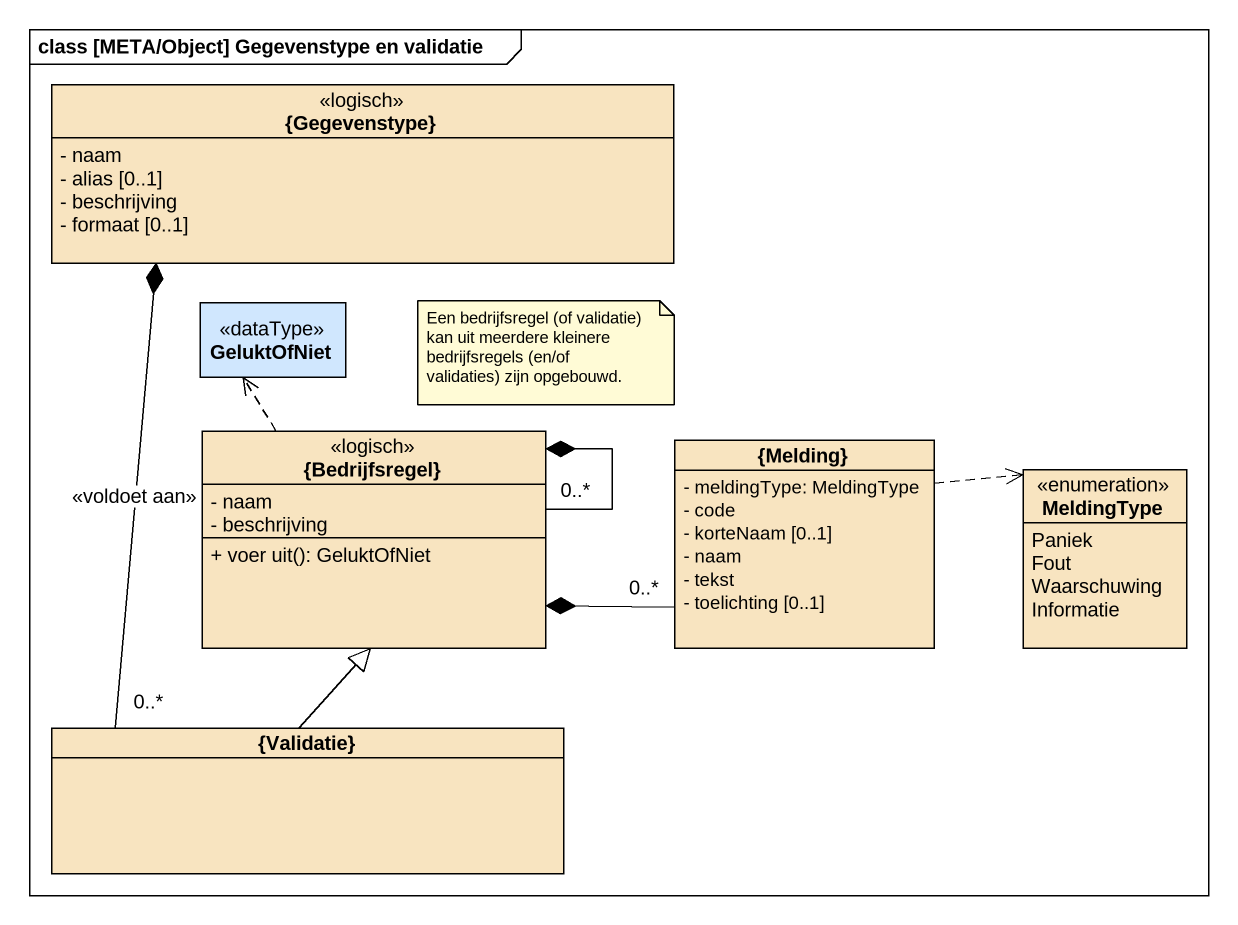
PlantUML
@startuml
mainframe class [META/Object] Gegevenstype en validatie
hide circle
hide empty members
skinparam classAttributeIconSize 0
class "{Gegevenstype}" as Gegevenstype <<logisch>> #F8E4C0 {
  - naam
  - alias [0..1]
  - beschrijving
  - formaat [0..1]
}
class GeluktOfNiet <<dataType>> #D0E7FE
class "{Bedrijfsregel}" as Bedrijfsregel <<logisch>> #F8E4C0 {
  - naam
  - beschrijving
  + voer uit(): GeluktOfNiet
}
class "{Melding}" as Melding #F8E4C0 {
  - meldingType: MeldingType
  - code
  - korteNaam [0..1]
  - naam
  - tekst
  - toelichting [0..1]
}
enum MeldingType #F8E4C0 {
  Paniek
  Fout
  Waarschuwing
  Informatie
}
class "{Validatie}" as Validatie #F8E4C0
Bedrijfsregel .up.> GeluktOfNiet
Bedrijfsregel "0..*" --* Bedrijfsregel
Melding "0..*" -left-* Bedrijfsregel
Melding .right.> MeldingType
Validatie "0..*" -up-* Gegevenstype : <<voldoet aan>>
Validatie -up-|> Bedrijfsregel
note as N1
  Een bedrijfsregel (of validatie) kan uit meerdere kleinere bedrijfsregels (en/of validaties) zijn opgebouwd.
end note
@enduml
